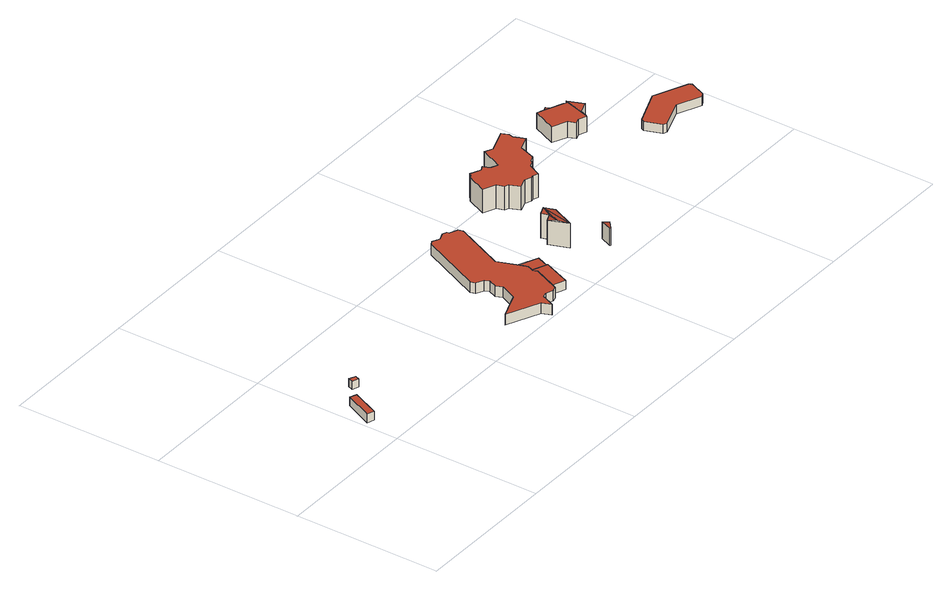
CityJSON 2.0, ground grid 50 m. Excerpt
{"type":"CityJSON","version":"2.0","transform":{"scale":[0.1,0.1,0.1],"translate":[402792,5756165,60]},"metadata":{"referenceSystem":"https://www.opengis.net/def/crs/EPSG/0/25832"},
"CityObjects":{
"building1":{"type":"Building","attributes":{"Gemeindeschluessel":"05515000","Geometrietyp2DReferenz":"3000","function":"31001_3200","roofType":"1000","measuredHeight":3.03},"geometry":[{"type":"Solid","lod":"2","boundaries":[[[[0,1,2,3]],[[4,5,1,0]],[[6,7,5,4]],[[3,2,7,6]],[[4,0,3,6]],[[1,5,7,2]]]],"semantics":{"surfaces":[{"type":"WallSurface"},{"type":"RoofSurface"},{"type":"GroundSurface"}],"values":[[0,0,0,0,1,2]]}}]},
"building2":{"type":"Building","attributes":{"Gemeindeschluessel":"05515000","Geometrietyp2DReferenz":"3000","function":"31001_3200","roofType":"1000","measuredHeight":2.81},"geometry":[{"type":"Solid","lod":"2","boundaries":[[[[8,9,10,11]],[[12,13,9,8]],[[14,15,13,12]],[[11,10,15,14]],[[12,8,11,14]],[[9,13,15,10]]]],"semantics":{"surfaces":[{"type":"WallSurface"},{"type":"RoofSurface"},{"type":"GroundSurface"}],"values":[[0,0,0,0,1,2]]}}]},
"building3":{"type":"Building","attributes":{"Gemeindeschluessel":"05515000","Geometrietyp2DReferenz":"3000","function":"31001_3200","roofType":"1000","measuredHeight":3.66},"address":[{"country":"Germany","locality":"Münster","thoroughfareNumber":"315","thoroughfareName":"Sentruper Straße"}],"geometry":[{"type":"Solid","lod":"2","boundaries":[[[[16,17,18,19]],[[20,21,17,16]],[[22,23,21,20]],[[24,25,23,22]],[[26,27,25,24]],[[28,29,27,26]],[[30,31,29,28]],[[32,33,31,30]],[[34,35,33,32]],[[36,37,35,34]],[[38,39,37,36]],[[40,41,39,38]],[[42,43,41,40]],[[44,45,43,42]],[[46,47,45,44]],[[48,49,47,46]],[[50,51,49,48]],[[52,53,51,50]],[[54,55,53,52]],[[56,57,55,54]],[[58,59,57,56]],[[60,61,59,58]],[[62,63,61,60]],[[64,65,63,62]],[[66,67,65,64]],[[68,69,67,66]],[[70,71,69,68]],[[72,73,71,70]],[[19,18,73,72]],[[70,68,66,64,62,60,58,56,54,52,50,48,46,44,42,40,38,36,34,32,30,28,26,24,22,20,16,19,72]],[[17,21,23,25,27,29,31,33,35,37,39,41,43,45,47,49,51,53,55,57,59,61,63,65,67,69,71,73,18]]]],"semantics":{"surfaces":[{"type":"WallSurface"},{"type":"RoofSurface"},{"type":"GroundSurface"}],"values":[[0,0,0,0,0,0,0,0,0,0,0,0,0,0,0,0,0,0,0,0,0,0,0,0,0,0,0,0,0,1,2]]}}]},
"building4":{"type":"Building","attributes":{"Gemeindeschluessel":"05515000","Geometrietyp2DReferenz":"3000","function":"31001_3200","roofType":"1000","measuredHeight":3.2},"geometry":[{"type":"Solid","lod":"2","boundaries":[[[[74,75,76,77]],[[78,79,75,74]],[[80,81,79,78]],[[82,83,81,80]],[[84,85,83,82]],[[77,76,85,84]],[[82,80,78,74,77,84]],[[75,79,81,83,85,76]]]],"semantics":{"surfaces":[{"type":"WallSurface"},{"type":"RoofSurface"},{"type":"GroundSurface"}],"values":[[0,0,0,0,0,0,1,2]]}}]},
"building5":{"type":"Building","attributes":{"Gemeindeschluessel":"05515000","Geometrietyp2DReferenz":"3000","function":"31001_3200","roofType":"1000","measuredHeight":2.67},"geometry":[{"type":"Solid","lod":"2","boundaries":[[[[86,87,81,88]],[[89,90,87,86]],[[91,92,90,89]],[[93,94,92,91]],[[95,83,94,93]],[[88,81,83,95]],[[93,91,89,86,88,95]],[[87,90,92,94,83,81]]]],"semantics":{"surfaces":[{"type":"WallSurface"},{"type":"RoofSurface"},{"type":"GroundSurface"}],"values":[[0,0,0,0,0,0,1,2]]}}]},
"building6":{"type":"Building","attributes":{"Gemeindeschluessel":"05515000","Geometrietyp2DReferenz":"3000","function":"51003_1201","roofType":"5000","measuredHeight":9},"geometry":[{"type":"Solid","lod":"2","boundaries":[[[[96,97,98,99]],[[100,101,97,96]],[[102,103,101,100]],[[104,105,103,102]],[[106,107,105,104]],[[99,98,107,106]],[[104,102,108]],[[106,104,108]],[[108,109,106]],[[100,96,108]],[[109,108,96]],[[96,99,109]],[[106,109,99]],[[100,108,102]],[[97,101,103,105,107,98]]]],"semantics":{"surfaces":[{"type":"WallSurface"},{"type":"RoofSurface"},{"type":"GroundSurface"}],"values":[[0,0,0,0,0,0,1,1,1,1,1,1,0,0,2]]}}]},
"building7":{"type":"Building","attributes":{"Gemeindeschluessel":"05515000","Geometrietyp2DReferenz":"3000","function":"51009_1610","roofType":"2100","measuredHeight":5.99},"geometry":[{"type":"Solid","lod":"2","boundaries":[[[[110,111,112,113]],[[114,115,111,110]],[[116,117,115,114]],[[113,112,117,116]],[[114,110,113,116]],[[111,115,117,112]]]],"semantics":{"surfaces":[{"type":"WallSurface"},{"type":"RoofSurface"},{"type":"GroundSurface"}],"values":[[0,0,0,0,1,2]]}}]},
"building8":{"type":"Building","attributes":{"Gemeindeschluessel":"05515000","Geometrietyp2DReferenz":"3000","function":"31001_3200","roofType":"1000","measuredHeight":8.24},"address":[{"country":"Germany","locality":"Münster","thoroughfareNumber":"309","thoroughfareName":"Sentruper Straße"}],"geometry":[{"type":"Solid","lod":"2","boundaries":[[[[118,119,120,121]],[[122,123,119,118]],[[124,125,123,122]],[[126,127,125,124]],[[128,129,127,126]],[[130,131,129,128]],[[132,133,131,130]],[[134,135,133,132]],[[136,137,135,134]],[[138,139,137,136]],[[140,141,139,138]],[[142,143,141,140]],[[144,145,143,142]],[[146,147,145,144]],[[148,149,147,146]],[[150,151,149,148]],[[152,153,151,150]],[[154,155,153,152]],[[156,157,155,154]],[[158,159,157,156]],[[160,161,159,158]],[[162,163,161,160]],[[164,165,163,162]],[[166,167,165,164]],[[168,169,167,166]],[[170,171,169,168]],[[121,120,171,170]],[[168,166,164,162,160,158,156,154,152,150,148,146,144,142,140,138,136,134,132,130,128,126,124,122,118,121,170]],[[119,123,125,127,129,131,133,135,137,139,141,143,145,147,149,151,153,155,157,159,161,163,165,167,169,171,120]]]],"semantics":{"surfaces":[{"type":"WallSurface"},{"type":"RoofSurface"},{"type":"GroundSurface"}],"values":[[0,0,0,0,0,0,0,0,0,0,0,0,0,0,0,0,0,0,0,0,0,0,0,0,0,0,0,1,2]]}}]},
"building9":{"type":"Building","attributes":{"Gemeindeschluessel":"05515000","Geometrietyp2DReferenz":"3000","function":"31001_3200"},"address":[{"country":"Germany","locality":"Münster","thoroughfareNumber":"307","thoroughfareName":"Sentruper Straße"}],"children":["building9-1","building9-2","building9-3"]},
"building9-1":{"type":"BuildingPart","attributes":{"roofType":"1000","measuredHeight":5.45},"parents":["building9"],"geometry":[{"type":"Solid","lod":"2","boundaries":[[[[172,173,174,175,176]],[[177,178,179,180]],[[181,182,178,177]],[[183,184,182,181]],[[185,186,184,183]],[[187,188,186,185]],[[176,175,188,187]],[[185,183,181,177,180,189,172,176,187]],[[174,190,179,178,182,184,186,188,175]],[[173,172,189,191]],[[190,174,173,191]],[[190,191,189,180,179]]]],"semantics":{"surfaces":[{"type":"WallSurface"},{"type":"RoofSurface"},{"type":"GroundSurface"},{"type":"ClosureSurface"}],"values":[[0,0,0,0,0,0,0,1,2,0,3,3]]}}]},
"building9-2":{"type":"BuildingPart","attributes":{"roofType":"2100","measuredHeight":4.04},"parents":["building9"],"geometry":[{"type":"Solid","lod":"2","boundaries":[[[[192,193,194,195]],[[196,197,193,192]],[[198,199,197,196]],[[200,201,199,198]],[[195,194,174,173]],[[191,200,198,196,192,195,173]],[[193,197,199,201,190,174,194]],[[200,191,190,201]],[[190,191,173,174]]]],"semantics":{"surfaces":[{"type":"WallSurface"},{"type":"RoofSurface"},{"type":"GroundSurface"},{"type":"ClosureSurface"}],"values":[[0,0,0,0,0,1,2,3,3]]}}]},
"building9-3":{"type":"BuildingPart","attributes":{"roofType":"1000","measuredHeight":5.62},"parents":["building9"],"geometry":[{"type":"Solid","lod":"2","boundaries":[[[[202,203,201,200,204]],[[205,206,203,202]],[[207,180,179,206,205]],[[205,202,204,207]],[[203,206,179,190,201]],[[191,189,180,207,204,200]],[[179,180,189,191,190]],[[201,190,191,200]]]],"semantics":{"surfaces":[{"type":"WallSurface"},{"type":"RoofSurface"},{"type":"GroundSurface"},{"type":"ClosureSurface"}],"values":[[0,0,0,1,2,0,3,3]]}}]},
"building10":{"type":"Building","attributes":{"Gemeindeschluessel":"05515000","Geometrietyp2DReferenz":"3000","function":"31001_3200","roofType":"1000","measuredHeight":3.07},"geometry":[{"type":"Solid","lod":"2","boundaries":[[[[208,209,210,211]],[[212,213,209,208]],[[214,215,213,212]],[[216,217,215,214]],[[218,219,217,216]],[[220,221,219,218]],[[222,223,221,220]],[[224,225,223,222]],[[226,227,225,224]],[[211,210,227,226]],[[224,222,220,218,216,214,212,208,211,226]],[[209,213,215,217,219,221,223,225,227,210]]]],"semantics":{"surfaces":[{"type":"WallSurface"},{"type":"RoofSurface"},{"type":"GroundSurface"}],"values":[[0,0,0,0,0,0,0,0,0,0,1,2]]}}]}
},
"vertices":[
[0,105,52],[0,105,21],[23,96,21],[23,96,52],[43,199,52],[43,199,21],[65,189,52],[65,189,21],
[125,261,48],[125,261,20],[118,244,20],[118,244,48],[146,251,48],[146,251,20],[139,235,48],[139,235,20],
[906,163,46],[906,163,9],[912,178,9],[912,178,46],[903,156,46],[903,156,9],[908,141,46],[908,141,9],[876,68,46],[876,68,9],[868,50,46],[868,50,9],[851,44,46],[851,44,9],[827,54,46],[827,54,9],[810,49,46],[810,49,9],[790,5,46],[790,5,9],[778,36,46],[778,36,9],[668,87,46],[668,87,9],[756,120,46],[756,120,9],[781,175,46],[781,175,9],[773,197,46],[773,197,9],[784,225,46],[784,225,9],[778,241,46],[778,241,9],[752,252,46],[752,252,9],[746,268,46],[746,268,9],[840,476,46],[840,476,9],[855,484,46],[855,484,9],[880,472,46],[880,472,9],[906,482,46],[906,482,9],[920,476,46],[920,476,9],[922,469,46],[922,469,9],[949,457,46],[949,457,9],[954,442,46],[954,442,9],[878,273,46],[878,273,9],[907,192,46],[907,192,9],
[908,141,42],[908,141,10],[876,68,10],[876,68,42],[903,156,42],[903,156,10],[906,163,42],[906,163,10],[959,141,42],[959,141,10],[921,50,42],[921,50,10],
[912,178,36],[912,178,10],[906,163,36],[907,192,36],[907,192,10],[916,214,36],[916,214,10],[978,188,36],[978,188,10],[959,141,36],
[1112,246,92],[1112,246,6],[1086,234,6],[1086,234,92],[1103,270,92],[1103,270,6],[1131,280,92],[1131,280,6],[1146,246,92],[1146,246,6],[1112,169,92],[1112,169,6],[1130,280,96],[1097,206,96],
[1187,77,69],[1187,77,9],[1217,103,9],[1217,103,66],[1185,80,69],[1185,80,9],[1203,120,66],[1203,120,9],
[1317,457,88],[1317,457,5],[1338,466,5],[1338,466,88],[1312,449,88],[1312,449,5],[1295,442,88],[1295,442,5],[1275,401,88],[1275,401,5],[1257,408,88],[1257,408,5],[1248,405,88],[1248,405,5],[1226,415,88],[1226,415,5],[1191,403,88],[1191,403,5],[1177,437,88],[1177,437,5],[1164,443,88],[1164,443,5],[1155,467,88],[1155,467,5],[1114,485,88],[1114,485,5],[1143,551,88],[1143,551,5],[1155,558,88],[1155,558,5],[1159,564,88],[1159,564,5],[1194,549,88],[1194,549,5],[1211,556,88],[1211,556,5],[1220,534,88],[1220,534,5],[1245,523,88],[1245,523,5],[1278,597,88],[1278,597,5],[1305,585,88],[1305,585,5],[1384,614,88],[1384,614,5],[1394,591,88],[1394,591,5],[1390,576,88],[1390,576,5],[1405,538,88],[1405,538,5],[1357,519,88],[1357,519,5],
[1578,607,63],[1578,607,43],[1578,607,8],[1563,613,8],[1563,613,63],[1633,482,63],[1633,482,8],[1635,486,8],[1635,486,63],[1606,493,63],[1606,493,8],[1588,487,63],[1588,487,8],[1578,512,63],[1578,512,8],[1529,534,63],[1529,534,8],[1661,571,63],[1661,571,8],[1661,571,43],
[1627,609,47],[1627,609,8],[1620,622,8],[1620,622,48],[1667,591,47],[1667,591,8],[1663,579,45],[1663,579,8],[1663,578,45],[1663,578,8],
[1684,525,64],[1684,525,8],[1663,578,64],[1645,509,64],[1645,509,8],[1635,486,64],
[1864,326,38],[1864,326,7],[1944,290,7],[1944,290,38],[1771,292,38],[1771,292,7],[1759,298,38],[1759,298,7],[1738,352,38],[1738,352,7],[1744,364,38],[1744,364,7],[1863,411,38],[1863,411,7],[1975,361,38],[1975,361,7],[1981,351,38],[1981,351,7],[1958,297,38],[1958,297,7]
]}
